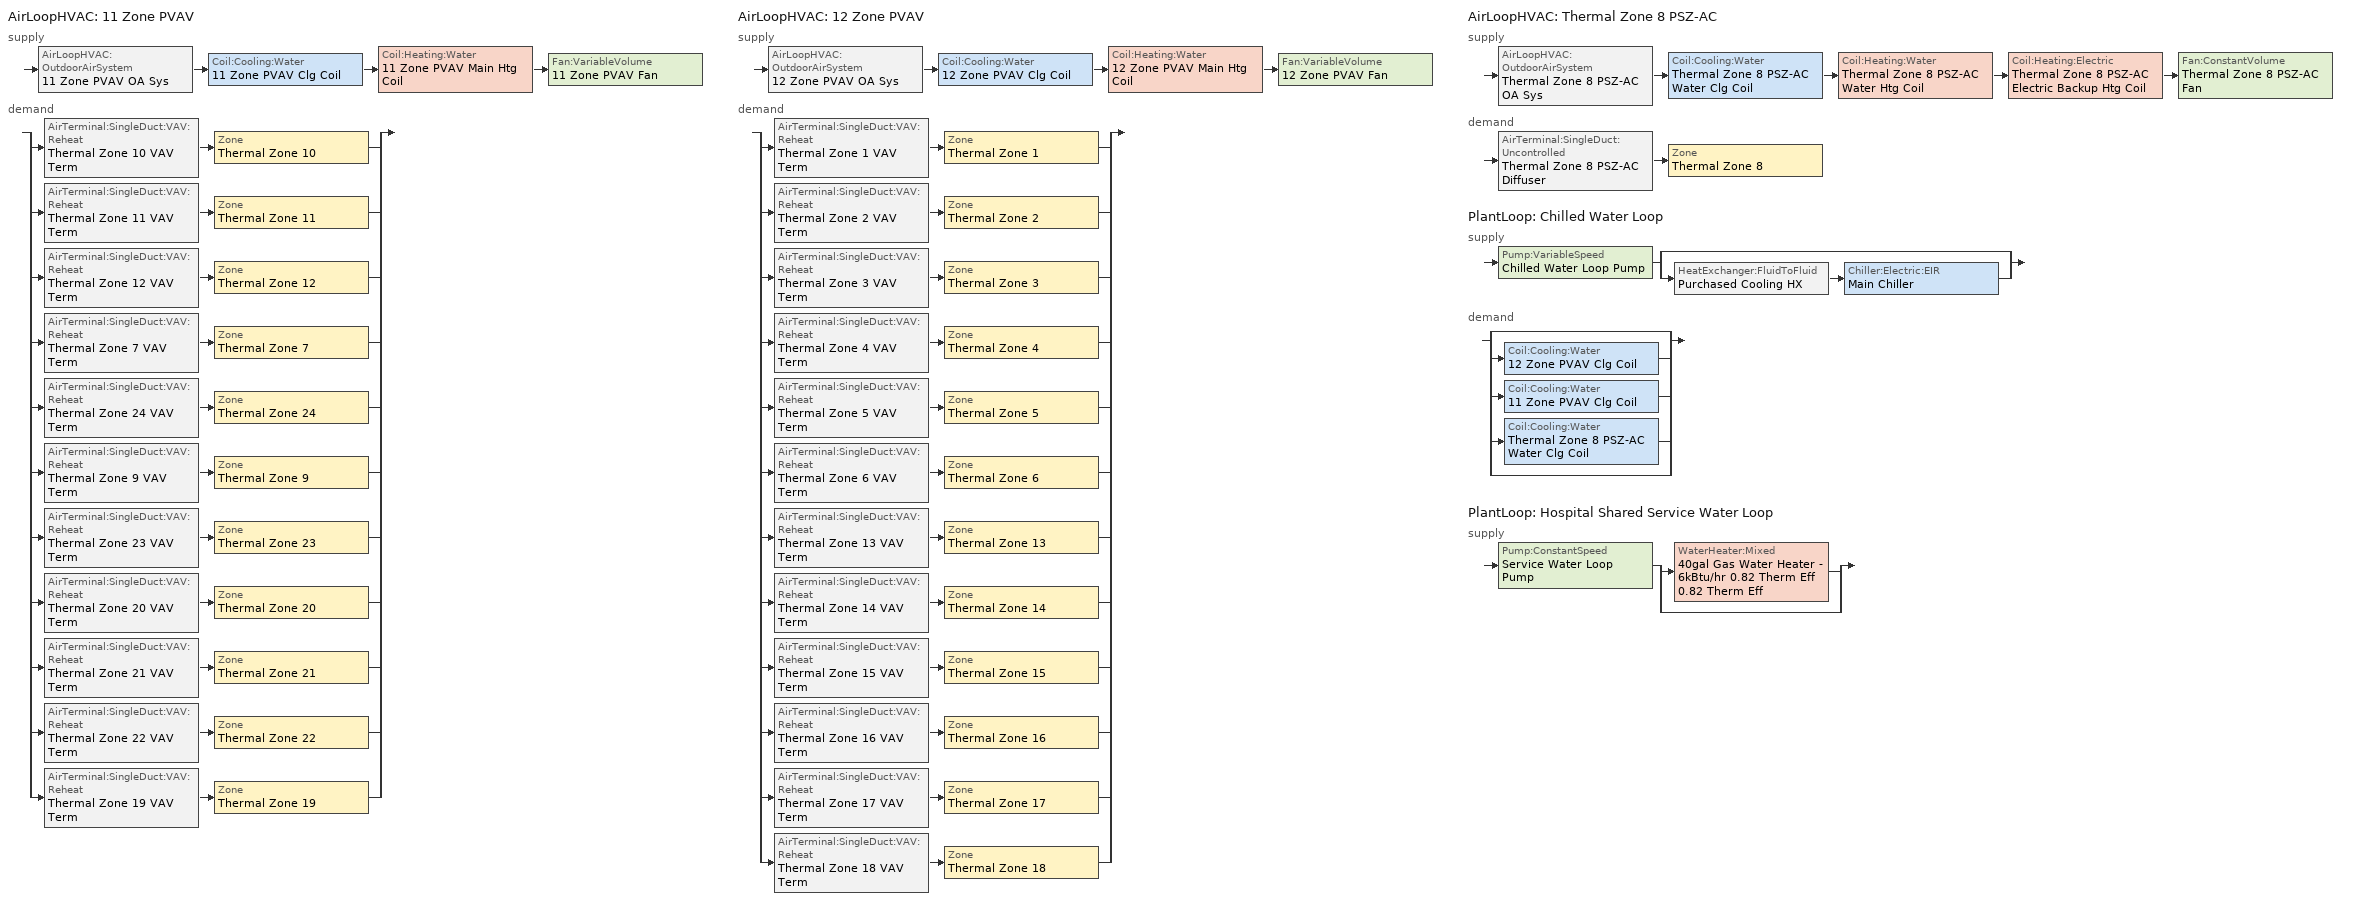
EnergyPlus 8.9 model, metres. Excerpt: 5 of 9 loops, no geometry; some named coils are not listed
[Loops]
AirLoopHVAC '11 Zone PVAV'
 supply: AirLoopHVAC:OutdoorAirSystem '11 Zone PVAV OA Sys' > Coil:Cooling:Water '11 Zone PVAV Clg Coil' > Coil:Heating:Water '11 Zone PVAV Main Htg Coil' > Fan:VariableVolume '11 Zone PVAV Fan'
 demand: split
  | AirTerminal:SingleDuct:VAV:Reheat 'Thermal Zone 10 VAV Term' > Zone 'Thermal Zone 10'
  | AirTerminal:SingleDuct:VAV:Reheat 'Thermal Zone 11 VAV Term' > Zone 'Thermal Zone 11'
  | AirTerminal:SingleDuct:VAV:Reheat 'Thermal Zone 12 VAV Term' > Zone 'Thermal Zone 12'
  | AirTerminal:SingleDuct:VAV:Reheat 'Thermal Zone 7 VAV Term' > Zone 'Thermal Zone 7'
  | AirTerminal:SingleDuct:VAV:Reheat 'Thermal Zone 24 VAV Term' > Zone 'Thermal Zone 24'
  | AirTerminal:SingleDuct:VAV:Reheat 'Thermal Zone 9 VAV Term' > Zone 'Thermal Zone 9'
  | AirTerminal:SingleDuct:VAV:Reheat 'Thermal Zone 23 VAV Term' > Zone 'Thermal Zone 23'
  | AirTerminal:SingleDuct:VAV:Reheat 'Thermal Zone 20 VAV Term' > Zone 'Thermal Zone 20'
  | AirTerminal:SingleDuct:VAV:Reheat 'Thermal Zone 21 VAV Term' > Zone 'Thermal Zone 21'
  | AirTerminal:SingleDuct:VAV:Reheat 'Thermal Zone 22 VAV Term' > Zone 'Thermal Zone 22'
  | AirTerminal:SingleDuct:VAV:Reheat 'Thermal Zone 19 VAV Term' > Zone 'Thermal Zone 19'
AirLoopHVAC '12 Zone PVAV'
 supply: AirLoopHVAC:OutdoorAirSystem '12 Zone PVAV OA Sys' > Coil:Cooling:Water '12 Zone PVAV Clg Coil' > Coil:Heating:Water '12 Zone PVAV Main Htg Coil' > Fan:VariableVolume '12 Zone PVAV Fan'
 demand: split
  | AirTerminal:SingleDuct:VAV:Reheat 'Thermal Zone 1 VAV Term' > Zone 'Thermal Zone 1'
  | AirTerminal:SingleDuct:VAV:Reheat 'Thermal Zone 2 VAV Term' > Zone 'Thermal Zone 2'
  | AirTerminal:SingleDuct:VAV:Reheat 'Thermal Zone 3 VAV Term' > Zone 'Thermal Zone 3'
  | AirTerminal:SingleDuct:VAV:Reheat 'Thermal Zone 4 VAV Term' > Zone 'Thermal Zone 4'
  | AirTerminal:SingleDuct:VAV:Reheat 'Thermal Zone 5 VAV Term' > Zone 'Thermal Zone 5'
  | AirTerminal:SingleDuct:VAV:Reheat 'Thermal Zone 6 VAV Term' > Zone 'Thermal Zone 6'
  | AirTerminal:SingleDuct:VAV:Reheat 'Thermal Zone 13 VAV Term' > Zone 'Thermal Zone 13'
  | AirTerminal:SingleDuct:VAV:Reheat 'Thermal Zone 14 VAV Term' > Zone 'Thermal Zone 14'
  | AirTerminal:SingleDuct:VAV:Reheat 'Thermal Zone 15 VAV Term' > Zone 'Thermal Zone 15'
  | AirTerminal:SingleDuct:VAV:Reheat 'Thermal Zone 16 VAV Term' > Zone 'Thermal Zone 16'
  | AirTerminal:SingleDuct:VAV:Reheat 'Thermal Zone 17 VAV Term' > Zone 'Thermal Zone 17'
  | AirTerminal:SingleDuct:VAV:Reheat 'Thermal Zone 18 VAV Term' > Zone 'Thermal Zone 18'
AirLoopHVAC 'Thermal Zone 8 PSZ-AC'
 supply: AirLoopHVAC:OutdoorAirSystem 'Thermal Zone 8 PSZ-AC OA Sys' > Coil:Cooling:Water 'Thermal Zone 8 PSZ-AC Water Clg Coil' > Coil:Heating:Water 'Thermal Zone 8 PSZ-AC Water Htg Coil' > Coil:Heating:Electric 'Thermal Zone 8 PSZ-AC Electric Backup Htg Coil' > Fan:ConstantVolume 'Thermal Zone 8 PSZ-AC Fan'
 demand: AirTerminal:SingleDuct:Uncontrolled 'Thermal Zone 8 PSZ-AC Diffuser' > Zone 'Thermal Zone 8'
PlantLoop 'Chilled Water Loop'
 supply: Pump:VariableSpeed 'Chilled Water Loop Pump' > split
  | bypass
  | HeatExchanger:FluidToFluid 'Purchased Cooling HX' > Chiller:Electric:EIR 'Main Chiller'
 demand: split
  | bypass
  | Coil:Cooling:Water '12 Zone PVAV Clg Coil'
  | Coil:Cooling:Water '11 Zone PVAV Clg Coil'
  | Coil:Cooling:Water 'Thermal Zone 8 PSZ-AC Water Clg Coil'
  | bypass
PlantLoop 'Hospital Shared Service Water Loop'
 supply: Pump:ConstantSpeed 'Service Water Loop Pump' > split
  | WaterHeater:Mixed '40gal Gas Water Heater - 6kBtu/hr 0.82 Therm Eff 0.82 Therm Eff'
  | bypass
[DesignSpecification:OutdoorAir] Outdoor Air Method=Sum; Outdoor Air Flow per Person {m3/s-person}=0; Outdoor Air Flow per Zone {m3/s}=0
Name | Outdoor Air Flow per Zone Floor Area {m3/s-m2} | Outdoor Air Flow Air Changes per Hour {1/hr}
Hospital Office - 90.1-2010 - 90.1-2010 Ventilation | 0.0004826 | 0
Hospital Lab - 90.1-2010 - 90.1-2010 Ventilation | 0 | 6
[DesignSpecification:ZoneAirDistribution] Zone Air Distribution Effectiveness in Cooling Mode=1; Zone Air Distribution Effectiveness in Heating Mode=1
Thermal Zone 1 Design Spec Zone Air Dist; Thermal Zone 10 Design Spec Zone Air Dist; Thermal Zone 11 Design Spec Zone Air Dist; Thermal Zone 12 Design Spec Zone Air Dist; Thermal Zone 13 Design Spec Zone Air Dist; Thermal Zone 14 Design Spec Zone Air Dist; Thermal Zone 15 Design Spec Zone Air Dist; Thermal Zone 16 Design Spec Zone Air Dist; Thermal Zone 17 Design Spec Zone Air Dist; Thermal Zone 18 Design Spec Zone Air Dist; Thermal Zone 19 Design Spec Zone Air Dist; Thermal Zone 2 Design Spec Zone Air Dist; Thermal Zone 20 Design Spec Zone Air Dist; Thermal Zone 21 Design Spec Zone Air Dist; Thermal Zone 22 Design Spec Zone Air Dist; Thermal Zone 23 Design Spec Zone Air Dist; Thermal Zone 24 Design Spec Zone Air Dist; Thermal Zone 3 Design Spec Zone Air Dist; Thermal Zone 4 Design Spec Zone Air Dist; Thermal Zone 5 Design Spec Zone Air Dist; Thermal Zone 6 Design Spec Zone Air Dist; Thermal Zone 7 Design Spec Zone Air Dist; Thermal Zone 8 Design Spec Zone Air Dist; Thermal Zone 9 Design Spec Zone Air Dist
[Sizing:Zone] Zone Cooling Design Supply Air Temperature Input Method=SupplyAirTemperature; Zone Cooling Design Supply Air Temperature Difference {deltaC}=11.11; Zone Heating Design Supply Air Temperature Input Method=SupplyAirTemperature; Zone Heating Design Supply Air Temperature Difference {deltaC}=11.11; Zone Cooling Design Supply Air Humidity Ratio {kgWater/kgDryAir}=0.0085; Zone Heating Design Supply Air Humidity Ratio {kgWater/kgDryAir}=0.008; Cooling Design Air Flow Method=DesignDay; Cooling Design Air Flow Rate {m3/s}=0; Cooling Minimum Air Flow per Zone Floor Area {m3/s-m2}=0.000762; Cooling Minimum Air Flow {m3/s}=0; Cooling Minimum Air Flow Fraction=0; Heating Design Air Flow Method=DesignDay; Heating Design Air Flow Rate {m3/s}=0; Heating Maximum Air Flow per Zone Floor Area {m3/s-m2}=0.002032; Heating Maximum Air Flow {m3/s}=0.141576; Heating Maximum Air Flow Fraction=0.3; Account for Dedicated Outdoor Air System=No
Name | Zone Cooling Design Supply Air Temperature {C} | Zone Heating Design Supply Air Temperature {C} | Design Specification Outdoor Air Object | Design Specification Zone Air Distribution Object
Thermal Zone 1 | 12.7778 | 50 | Hospital Office - 90.1-2010 - 90.1-2010 Ventilation | Thermal Zone 1 Design Spec Zone Air Dist
Thermal Zone 10 | 12.7778 | 50 | Hospital Lab - 90.1-2010 - 90.1-2010 Ventilation | Thermal Zone 10 Design Spec Zone Air Dist
Thermal Zone 11 | 12.7778 | 50 | Hospital Lab - 90.1-2010 - 90.1-2010 Ventilation | Thermal Zone 11 Design Spec Zone Air Dist
Thermal Zone 12 | 12.7778 | 50 | Hospital Lab - 90.1-2010 - 90.1-2010 Ventilation | Thermal Zone 12 Design Spec Zone Air Dist
Thermal Zone 13 | 12.7778 | 50 | Hospital Office - 90.1-2010 - 90.1-2010 Ventilation | Thermal Zone 13 Design Spec Zone Air Dist
Thermal Zone 14 | 12.7778 | 50 | Hospital Office - 90.1-2010 - 90.1-2010 Ventilation | Thermal Zone 14 Design Spec Zone Air Dist
Thermal Zone 15 | 12.7778 | 50 | Hospital Office - 90.1-2010 - 90.1-2010 Ventilation | Thermal Zone 15 Design Spec Zone Air Dist
Thermal Zone 16 | 12.7778 | 50 | Hospital Office - 90.1-2010 - 90.1-2010 Ventilation | Thermal Zone 16 Design Spec Zone Air Dist
Thermal Zone 17 | 12.7778 | 50 | Hospital Office - 90.1-2010 - 90.1-2010 Ventilation | Thermal Zone 17 Design Spec Zone Air Dist
Thermal Zone 18 | 12.7778 | 50 | Hospital Office - 90.1-2010 - 90.1-2010 Ventilation | Thermal Zone 18 Design Spec Zone Air Dist
Thermal Zone 19 | 12.7778 | 50 | Hospital Lab - 90.1-2010 - 90.1-2010 Ventilation | Thermal Zone 19 Design Spec Zone Air Dist
Thermal Zone 2 | 12.7778 | 50 | Hospital Office - 90.1-2010 - 90.1-2010 Ventilation | Thermal Zone 2 Design Spec Zone Air Dist
Thermal Zone 20 | 12.7778 | 50 | Hospital Lab - 90.1-2010 - 90.1-2010 Ventilation | Thermal Zone 20 Design Spec Zone Air Dist
Thermal Zone 21 | 12.7778 | 50 | Hospital Lab - 90.1-2010 - 90.1-2010 Ventilation | Thermal Zone 21 Design Spec Zone Air Dist
Thermal Zone 22 | 12.7778 | 50 | Hospital Lab - 90.1-2010 - 90.1-2010 Ventilation | Thermal Zone 22 Design Spec Zone Air Dist
Thermal Zone 23 | 12.7778 | 50 | Hospital Lab - 90.1-2010 - 90.1-2010 Ventilation | Thermal Zone 23 Design Spec Zone Air Dist
Thermal Zone 24 | 12.7778 | 50 | Hospital Lab - 90.1-2010 - 90.1-2010 Ventilation | Thermal Zone 24 Design Spec Zone Air Dist
Thermal Zone 3 | 12.7778 | 50 | Hospital Office - 90.1-2010 - 90.1-2010 Ventilation | Thermal Zone 3 Design Spec Zone Air Dist
Thermal Zone 4 | 12.7778 | 50 | Hospital Office - 90.1-2010 - 90.1-2010 Ventilation | Thermal Zone 4 Design Spec Zone Air Dist
Thermal Zone 5 | 12.7778 | 50 | Hospital Office - 90.1-2010 - 90.1-2010 Ventilation | Thermal Zone 5 Design Spec Zone Air Dist
Thermal Zone 6 | 12.7778 | 50 | Hospital Office - 90.1-2010 - 90.1-2010 Ventilation | Thermal Zone 6 Design Spec Zone Air Dist
Thermal Zone 7 | 12.7778 | 50 | Hospital Lab - 90.1-2010 - 90.1-2010 Ventilation | Thermal Zone 7 Design Spec Zone Air Dist
Thermal Zone 8 | 12.8 | 40 | Hospital Lab - 90.1-2010 - 90.1-2010 Ventilation | Thermal Zone 8 Design Spec Zone Air Dist
Thermal Zone 9 | 12.7778 | 50 | Hospital Lab - 90.1-2010 - 90.1-2010 Ventilation | Thermal Zone 9 Design Spec Zone Air Dist
[Sizing:System] Type of Load to Size On=Sensible; Preheat Design Temperature {C}=7; Preheat Design Humidity Ratio {kgWater/kgDryAir}=0.008; Precool Design Temperature {C}=12.8; Precool Design Humidity Ratio {kgWater/kgDryAir}=0.008; Type of Zone Sum to Use=Coincident; 100% Outdoor Air in Cooling=No; 100% Outdoor Air in Heating=No; Central Cooling Design Supply Air Humidity Ratio {kgWater/kgDryAir}=0.0085; Central Heating Design Supply Air Humidity Ratio {kgWater/kgDryAir}=0.008; Cooling Supply Air Flow Rate Method=DesignDay; Cooling Supply Air Flow Rate {m3/s}=0; Cooling Supply Air Flow Rate Per Floor Area {m3/s-m2}=0.00996765; Cooling Fraction of Autosized Cooling Supply Air Flow Rate=1; Cooling Supply Air Flow Rate Per Unit Cooling Capacity {m3/s-W}=3.94755e-05; Heating Supply Air Flow Rate Method=DesignDay; Heating Supply Air Flow Rate {m3/s}=0; Heating Supply Air Flow Rate Per Floor Area {m3/s-m2}=0.00996765; Heating Fraction of Autosized Heating Supply Air Flow Rate=1; Heating Fraction of Autosized Cooling Supply Air Flow Rate=1; Heating Supply Air Flow Rate Per Unit Heating Capacity {m3/s-W}=3.15882e-05; System Outdoor Air Method=ZoneSum; Zone Maximum Outdoor Air Fraction=1; Cooling Design Capacity Method=CoolingDesignCapacity; Cooling Design Capacity {W}=Autosize; Cooling Design Capacity Per Floor Area {W/m2}=234.7; Fraction of Autosized Cooling Design Capacity=1; Heating Design Capacity Method=HeatingDesignCapacity; Heating Design Capacity {W}=Autosize; Heating Design Capacity Per Floor Area {W/m2}=157; Fraction of Autosized Heating Design Capacity=1; Central Cooling Capacity Control Method=OnOff
Name | Design Outdoor Air Flow Rate {m3/s} | Central Heating Maximum System Air Flow Ratio | Central Cooling Design Supply Air Temperature {C} | Central Heating Design Supply Air Temperature {C}
11 Zone PVAV | 4.62741 | 0.3 | 12.7778 | 12.7778
12 Zone PVAV | 0.558644 | 0.3 | 12.7778 | 12.7778
Thermal Zone 8 PSZ-AC | Autosize | 1 | 12.8 | 40
[Sizing:Plant] Sizing Option=NonCoincident; Zone Timesteps in Averaging Window=1; Coincident Sizing Factor Mode=None
Name | Loop Type | Design Loop Exit Temperature {C} | Loop Design Temperature Difference {deltaC}
Chilled Water Loop | Cooling | 6.66667 | 5.61111
Hospital Shared Service Water Loop | Heating | 60 | 5
[ZoneControl:Thermostat]
Name | Zone or ZoneList | Control Type Schedule | Control 1
Thermal Zone 1 Thermostat | Thermal Zone 1 | Thermal Zone 1 Thermostat Schedule | Hospital Office - 90.1-2010 - 90.1-2010 - 90.1-2010 Thermostat 1
Thermal Zone 10 Thermostat | Thermal Zone 10 | Thermal Zone 10 Thermostat Schedule | Hospital Lab - 90.1-2010 - 90.1-2010 - 90.1-2010 Thermostat 5
Thermal Zone 11 Thermostat | Thermal Zone 11 | Thermal Zone 11 Thermostat Schedule | Hospital Lab - 90.1-2010 - 90.1-2010 - 90.1-2010 Thermostat 6
Thermal Zone 12 Thermostat | Thermal Zone 12 | Thermal Zone 12 Thermostat Schedule | Hospital Lab - 90.1-2010 - 90.1-2010 - 90.1-2010 Thermostat 2
Thermal Zone 13 Thermostat | Thermal Zone 13 | Thermal Zone 13 Thermostat Schedule | Hospital Office - 90.1-2010 - 90.1-2010 - 90.1-2010 Thermostat 7
Thermal Zone 14 Thermostat | Thermal Zone 14 | Thermal Zone 14 Thermostat Schedule | Hospital Office - 90.1-2010 - 90.1-2010 - 90.1-2010 Thermostat 8
Thermal Zone 15 Thermostat | Thermal Zone 15 | Thermal Zone 15 Thermostat Schedule | Hospital Office - 90.1-2010 - 90.1-2010 - 90.1-2010 Thermostat
Thermal Zone 16 Thermostat | Thermal Zone 16 | Thermal Zone 16 Thermostat Schedule | Hospital Office - 90.1-2010 - 90.1-2010 - 90.1-2010 Thermostat 9
Thermal Zone 17 Thermostat | Thermal Zone 17 | Thermal Zone 17 Thermostat Schedule | Hospital Office - 90.1-2010 - 90.1-2010 - 90.1-2010 Thermostat 10
Thermal Zone 18 Thermostat | Thermal Zone 18 | Thermal Zone 18 Thermostat Schedule | Hospital Office - 90.1-2010 - 90.1-2010 - 90.1-2010 Thermostat 11
Thermal Zone 19 Thermostat | Thermal Zone 19 | Thermal Zone 19 Thermostat Schedule | Hospital Lab - 90.1-2010 - 90.1-2010 - 90.1-2010 Thermostat 8
Thermal Zone 2 Thermostat | Thermal Zone 2 | Thermal Zone 2 Thermostat Schedule | Hospital Office - 90.1-2010 - 90.1-2010 - 90.1-2010 Thermostat 2
Thermal Zone 20 Thermostat | Thermal Zone 20 | Thermal Zone 20 Thermostat Schedule | Hospital Lab - 90.1-2010 - 90.1-2010 - 90.1-2010 Thermostat 7
Thermal Zone 21 Thermostat | Thermal Zone 21 | Thermal Zone 21 Thermostat Schedule | Hospital Lab - 90.1-2010 - 90.1-2010 - 90.1-2010 Thermostat 9
Thermal Zone 22 Thermostat | Thermal Zone 22 | Thermal Zone 22 Thermostat Schedule | Hospital Lab - 90.1-2010 - 90.1-2010 - 90.1-2010 Thermostat 10
Thermal Zone 23 Thermostat | Thermal Zone 23 | Thermal Zone 23 Thermostat Schedule | Hospital Lab - 90.1-2010 - 90.1-2010 - 90.1-2010 Thermostat
Thermal Zone 24 Thermostat | Thermal Zone 24 | Thermal Zone 24 Thermostat Schedule | Hospital Lab - 90.1-2010 - 90.1-2010 - 90.1-2010 Thermostat 11
Thermal Zone 3 Thermostat | Thermal Zone 3 | Thermal Zone 3 Thermostat Schedule | Hospital Office - 90.1-2010 - 90.1-2010 - 90.1-2010 Thermostat 5
Thermal Zone 4 Thermostat | Thermal Zone 4 | Thermal Zone 4 Thermostat Schedule | Hospital Office - 90.1-2010 - 90.1-2010 - 90.1-2010 Thermostat 4
Thermal Zone 5 Thermostat | Thermal Zone 5 | Thermal Zone 5 Thermostat Schedule | Hospital Office - 90.1-2010 - 90.1-2010 - 90.1-2010 Thermostat 3
Thermal Zone 6 Thermostat | Thermal Zone 6 | Thermal Zone 6 Thermostat Schedule | Hospital Office - 90.1-2010 - 90.1-2010 - 90.1-2010 Thermostat 6
Thermal Zone 7 Thermostat | Thermal Zone 7 | Thermal Zone 7 Thermostat Schedule | Hospital Lab - 90.1-2010 - 90.1-2010 - 90.1-2010 Thermostat 3
Thermal Zone 8 Thermostat | Thermal Zone 8 | Thermal Zone 8 Thermostat Schedule | Hospital Lab - 90.1-2010 - 90.1-2010 - 90.1-2010 Thermostat 1
Thermal Zone 9 Thermostat | Thermal Zone 9 | Thermal Zone 9 Thermostat Schedule | Hospital Lab - 90.1-2010 - 90.1-2010 - 90.1-2010 Thermostat 4
[ThermostatSetpoint:DualSetpoint]
Name | Heating Setpoint Temperature Schedule | Cooling Setpoint Temperature Schedule
Hospital Office - 90.1-2010 - 90.1-2010 - 90.1-2010 Thermostat 1; Hospital Office - 90.1-2010 - 90.1-2010 - 90.1-2010 Thermostat 7; Hospital Office - 90.1-2010 - 90.1-2010 - 90.1-2010 Thermostat 8; Hospital Office - 90.1-2010 - 90.1-2010 - 90.1-2010 Thermostat; Hospital Office - 90.1-2010 - 90.1-2010 - 90.1-2010 Thermostat 9; Hospital Office - 90.1-2010 - 90.1-2010 - 90.1-2010 Thermostat 10; Hospital Office - 90.1-2010 - 90.1-2010 - 90.1-2010 Thermostat 11; Hospital Office - 90.1-2010 - 90.1-2010 - 90.1-2010 Thermostat 2; Hospital Office - 90.1-2010 - 90.1-2010 - 90.1-2010 Thermostat 5; Hospital Office - 90.1-2010 - 90.1-2010 - 90.1-2010 Thermostat 4; Hospital Office - 90.1-2010 - 90.1-2010 - 90.1-2010 Thermostat 3; Hospital Office - 90.1-2010 - 90.1-2010 - 90.1-2010 Thermostat 6 | Hospital HTGSETP_SCH | Hospital CLGSETP_SCH
Hospital Lab - 90.1-2010 - 90.1-2010 - 90.1-2010 Thermostat 5; Hospital Lab - 90.1-2010 - 90.1-2010 - 90.1-2010 Thermostat 6; Hospital Lab - 90.1-2010 - 90.1-2010 - 90.1-2010 Thermostat 2; Hospital Lab - 90.1-2010 - 90.1-2010 - 90.1-2010 Thermostat 8; Hospital Lab - 90.1-2010 - 90.1-2010 - 90.1-2010 Thermostat 7; Hospital Lab - 90.1-2010 - 90.1-2010 - 90.1-2010 Thermostat 9; Hospital Lab - 90.1-2010 - 90.1-2010 - 90.1-2010 Thermostat 10; Hospital Lab - 90.1-2010 - 90.1-2010 - 90.1-2010 Thermostat; Hospital Lab - 90.1-2010 - 90.1-2010 - 90.1-2010 Thermostat 11; Hospital Lab - 90.1-2010 - 90.1-2010 - 90.1-2010 Thermostat 3; Hospital Lab - 90.1-2010 - 90.1-2010 - 90.1-2010 Thermostat 1; Hospital Lab - 90.1-2010 - 90.1-2010 - 90.1-2010 Thermostat 4 | Lab Heating Setpoints | Lab Cooling Setpoints
[AirTerminal:SingleDuct:Uncontrolled]
Thermal Zone 8 PSZ-AC Diffuser: Availability Schedule=Always On Discrete; Maximum Air Flow Rate {m3/s}=AutoSize
[AirTerminal:SingleDuct:VAV:Reheat] Availability Schedule=Always On Discrete; Maximum Air Flow Rate {m3/s}=Autosize; Zone Minimum Air Flow Input Method=Constant; Fixed Minimum Air Flow Rate {m3/s}=0; Maximum Hot Water or Steam Flow Rate {m3/s}=Autosize; Minimum Hot Water or Steam Flow Rate {m3/s}=0; Convergence Tolerance=0.001; Damper Heating Action=ReverseWithLimits; Maximum Flow per Zone Floor Area During Reheat {m3/s-m2}=Autocalculate; Maximum Flow Fraction During Reheat=Autocalculate; Maximum Reheat Air Temperature {C}=50
Name | Constant Minimum Air Flow Fraction | Reheat Coil
Thermal Zone 1 VAV Term | 0.212494 | Thermal Zone 1 Rht Coil
Thermal Zone 10 VAV Term | 0.7 | Thermal Zone 10 Rht Coil
Thermal Zone 11 VAV Term | 0.7 | Thermal Zone 11 Rht Coil
Thermal Zone 12 VAV Term | 0.7 | Thermal Zone 12 Rht Coil
Thermal Zone 13 VAV Term | 0.208699 | Thermal Zone 13 Rht Coil
Thermal Zone 14 VAV Term | 0.241335 | Thermal Zone 14 Rht Coil
Thermal Zone 15 VAV Term | 0.208699 | Thermal Zone 15 Rht Coil
Thermal Zone 16 VAV Term | 0.252308 | Thermal Zone 16 Rht Coil
Thermal Zone 17 VAV Term | 0.306449 | Thermal Zone 17 Rht Coil
Thermal Zone 18 VAV Term | 0.250531 | Thermal Zone 18 Rht Coil
Thermal Zone 19 VAV Term | 0.7 | Thermal Zone 19 Rht Coil
Thermal Zone 2 VAV Term | 0.249496 | Thermal Zone 2 Rht Coil
Thermal Zone 20 VAV Term | 0.7 | Thermal Zone 20 Rht Coil
Thermal Zone 21 VAV Term | 0.7 | Thermal Zone 21 Rht Coil
Thermal Zone 22 VAV Term | 0.7 | Thermal Zone 22 Rht Coil
Thermal Zone 23 VAV Term | 0.7 | Thermal Zone 23 Rht Coil
Thermal Zone 24 VAV Term | 0.7 | Thermal Zone 24 Rht Coil
Thermal Zone 3 VAV Term | 0.220512 | Thermal Zone 3 Rht Coil
Thermal Zone 4 VAV Term | 0.259675 | Thermal Zone 4 Rht Coil
Thermal Zone 5 VAV Term | 0.313789 | Thermal Zone 5 Rht Coil
Thermal Zone 6 VAV Term | 0.271568 | Thermal Zone 6 Rht Coil
Thermal Zone 7 VAV Term | 0.7 | Thermal Zone 7 Rht Coil
Thermal Zone 9 VAV Term | 0.7 | Thermal Zone 9 Rht Coil
[Zone equipment]
Thermal Zone 1: Thermal Zone 1 VAV Term
Thermal Zone 10: Thermal Zone 10 VAV Term
Thermal Zone 11: Thermal Zone 11 VAV Term
Thermal Zone 12: Thermal Zone 12 VAV Term
Thermal Zone 13: Thermal Zone 13 VAV Term
Thermal Zone 14: Thermal Zone 14 VAV Term
Thermal Zone 15: Thermal Zone 15 VAV Term
Thermal Zone 16: Thermal Zone 16 VAV Term
Thermal Zone 17: Thermal Zone 17 VAV Term
Thermal Zone 18: Thermal Zone 18 VAV Term
Thermal Zone 19: Thermal Zone 19 VAV Term
Thermal Zone 2: Thermal Zone 2 VAV Term
Thermal Zone 20: Thermal Zone 20 VAV Term
Thermal Zone 21: Thermal Zone 21 VAV Term
Thermal Zone 22: Thermal Zone 22 VAV Term
Thermal Zone 23: Thermal Zone 23 VAV Term
Thermal Zone 24: Thermal Zone 24 VAV Term
Thermal Zone 3: Thermal Zone 3 VAV Term
Thermal Zone 4: Thermal Zone 4 VAV Term
Thermal Zone 5: Thermal Zone 5 VAV Term
Thermal Zone 6: Thermal Zone 6 VAV Term
Thermal Zone 7: Thermal Zone 7 VAV Term
Thermal Zone 8: Thermal Zone 8 PSZ-AC Diffuser
Thermal Zone 9: Thermal Zone 9 VAV Term
[Fan:ConstantVolume]
Thermal Zone 8 PSZ-AC Fan: Availability Schedule=Thermal Zone 8 PSZ-AC Occ Sch; Fan Total Efficiency=0.58175; Pressure Rise {Pa}=622.722; Maximum Flow Rate {m3/s}=AutoSize; Motor Efficiency=0.895; Motor In Airstream Fraction=1
[Fan:VariableVolume] Pressure Rise {Pa}=1389.92; Maximum Flow Rate {m3/s}=AutoSize; Fan Power Minimum Flow Rate Input Method=Fraction; Fan Power Minimum Flow Fraction=0.25; Fan Power Minimum Air Flow Rate {m3/s}=0; Motor In Airstream Fraction=1; Fan Power Coefficient 5=0
Name | Availability Schedule | Fan Total Efficiency | Motor Efficiency | Fan Power Coefficient 1 | Fan Power Coefficient 2 | Fan Power Coefficient 3 | Fan Power Coefficient 4
11 Zone PVAV Fan | 11 Zone PVAV Occ Sch | 0.6006 | 0.924 | 0.04076 | 0.0881 | -0.0729 | 0.9437
12 Zone PVAV Fan | 12 Zone PVAV Occ Sch | 0.59605 | 0.917 | 0.189848 | 0.31447 | 0.495682 | 0
[Coil:Cooling:Water] Availability Schedule=Always On Discrete; Design Water Flow Rate {m3/s}=Autosize; Design Air Flow Rate {m3/s}=Autosize; Design Inlet Water Temperature {C}=Autosize; Design Inlet Air Temperature {C}=Autosize; Design Outlet Air Temperature {C}=Autosize; Design Inlet Air Humidity Ratio {kgWater/kgDryAir}=Autosize; Design Outlet Air Humidity Ratio {kgWater/kgDryAir}=Autosize; Type of Analysis=SimpleAnalysis; Heat Exchanger Configuration=CrossFlow
11 Zone PVAV Clg Coil; 12 Zone PVAV Clg Coil; Thermal Zone 8 PSZ-AC Water Clg Coil
[Coil:Heating:Water] Availability Schedule=Always On Discrete; U-Factor Times Area Value {W/K}=Autosize; Maximum Water Flow Rate {m3/s}=Autosize; Performance Input Method=UFactorTimesAreaAndDesignWaterFlowRate; Rated Capacity {W}=Autosize; Rated Inlet Water Temperature {C}=82.2222; Rated Inlet Air Temperature {C}=7; Rated Outlet Water Temperature {C}=71.1111; Rated Ratio for Air and Water Convection=0.5
Name | Rated Outlet Air Temperature {C}
11 Zone PVAV Main Htg Coil; 12 Zone PVAV Main Htg Coil | 50
Thermal Zone 8 PSZ-AC Water Htg Coil | 12.7778
[Coil:Heating:Electric]
Thermal Zone 8 PSZ-AC Electric Backup Htg Coil: Availability Schedule=Always On Discrete; Efficiency=1; Nominal Capacity {W}=Autosize
[HeatExchanger:AirToAir:SensibleAndLatent]
Heat Exchanger Air To Air Sensible And Latent 1: Availability Schedule=Always On Discrete; Nominal Supply Air Flow Rate {m3/s}=Autosize; Sensible Effectiveness at 100% Heating Air Flow=0.555; Latent Effectiveness at 100% Heating Air Flow=0; Sensible Effectiveness at 75% Heating Air Flow=0.555; Latent Effectiveness at 75% Heating Air Flow=0; Sensible Effectiveness at 100% Cooling Air Flow=0.542; Latent Effectiveness at 100% Cooling Air Flow=0; Sensible Effectiveness at 75% Cooling Air Flow=0.542; Latent Effectiveness at 75% Cooling Air Flow=0; Nominal Electric Power {W}=50; Supply Air Outlet Temperature Control=Yes; Heat Exchanger Type=Plate; Frost Control Type=ExhaustOnly; Threshold Temperature {C}=-12.2; Initial Defrost Time Fraction=0.167; Rate of Defrost Time Fraction Increase {1/K}=0.024; Economizer Lockout=Yes
[Controller:WaterCoil] Control Variable=Temperature; Actuator Variable=Flow; Maximum Actuated Flow {m3/s}=Autosize; Minimum Actuated Flow {m3/s}=0
Name | Action | Controller Convergence Tolerance {deltaC}
11 Zone PVAV Clg Coil Controller; 12 Zone PVAV Clg Coil Controller; Controller Water Coil 27 | Reverse | Autosize
Controller Water Coil 14; Controller Water Coil 1; Controller Water Coil 26 | Normal | 0.0001
[Controller:OutdoorAir] Minimum Outdoor Air Flow Rate {m3/s}=0; Maximum Outdoor Air Flow Rate {m3/s}=Autosize; Economizer Control Type=DifferentialDryBulb; Lockout Type=NoLockout; Minimum Limit Type=FixedMinimum; High Humidity Control=No; Control High Indoor Humidity Based on Outdoor Humidity Ratio=Yes; Heat Recovery Bypass Control Type=BypassWhenWithinEconomizerLimits
Name | Economizer Control Action Type | Economizer Maximum Limit Dry-Bulb Temperature {C} | Economizer Minimum Limit Dry-Bulb Temperature {C} | Minimum Outdoor Air Schedule | Minimum Fraction of Outdoor Air Schedule | Mechanical Ventilation Controller
Controller Outdoor Air 2 | MinimumFlowWithBypass | 21.1 | 18.3 | 11 Zone PVAV Occ Sch | Always On Discrete | 11 Zone PVAV Ventilation Controller
Controller Outdoor Air 1 | ModulateFlow |  |  | 12 Zone PVAV Occ Sch |  | 12 Zone PVAV Ventilation Controller
Thermal Zone 8 PSZ-AC OA Sys Controller | ModulateFlow |  |  | Thermal Zone 8 PSZ-AC Occ Sch |  | Controller Mechanical Ventilation 1
[Controller:MechanicalVentilation] Demand Controlled Ventilation=No
Name | Availability Schedule | System Outdoor Air Method | Zone 1 | Design Specification Outdoor Air Object Name 1 | Design Specification Zone Air Distribution Object Name 1 | Zone 2 | Design Specification Outdoor Air Object Name 2 | Design Specification Zone Air Distribution Object Name 2 | Zone 3 | Design Specification Outdoor Air Object Name 3 | Design Specification Zone Air Distribution Object Name 3 | Zone 4 | Design Specification Outdoor Air Object Name 4 | Design Specification Zone Air Distribution Object Name 4 | Zone 5 | Design Specification Outdoor Air Object Name 5 | Design Specification Zone Air Distribution Object Name 5 | Zone 6 | Design Specification Outdoor Air Object Name 6 | Design Specification Zone Air Distribution Object Name 6 | Zone 7 | Design Specification Outdoor Air Object Name 7 | Design Specification Zone Air Distribution Object Name 7 | Zone 8 | Design Specification Outdoor Air Object Name 8 | Design Specification Zone Air Distribution Object Name 8 | Zone 9 | Design Specification Outdoor Air Object Name 9 | Design Specification Zone Air Distribution Object Name 9 | Zone 10 | Design Specification Outdoor Air Object Name 10 | Design Specification Zone Air Distribution Object Name 10 | Zone 11 | Design Specification Outdoor Air Object Name 11 | Design Specification Zone Air Distribution Object Name 11 | Zone 12 | Design Specification Outdoor Air Object Name 12 | Design Specification Zone Air Distribution Object Name 12
12 Zone PVAV Ventilation Controller | 12 Zone PVAV Occ Sch | VentilationRateProcedure | Thermal Zone 1 | Hospital Office - 90.1-2010 - 90.1-2010 Ventilation | Thermal Zone 1 Design Spec Zone Air Dist | Thermal Zone 13 | Hospital Office - 90.1-2010 - 90.1-2010 Ventilation | Thermal Zone 13 Design Spec Zone Air Dist | Thermal Zone 14 | Hospital Office - 90.1-2010 - 90.1-2010 Ventilation | Thermal Zone 14 Design Spec Zone Air Dist | Thermal Zone 15 | Hospital Office - 90.1-2010 - 90.1-2010 Ventilation | Thermal Zone 15 Design Spec Zone Air Dist | Thermal Zone 16 | Hospital Office - 90.1-2010 - 90.1-2010 Ventilation | Thermal Zone 16 Design Spec Zone Air Dist | Thermal Zone 17 | Hospital Office - 90.1-2010 - 90.1-2010 Ventilation | Thermal Zone 17 Design Spec Zone Air Dist | Thermal Zone 18 | Hospital Office - 90.1-2010 - 90.1-2010 Ventilation | Thermal Zone 18 Design Spec Zone Air Dist | Thermal Zone 2 | Hospital Office - 90.1-2010 - 90.1-2010 Ventilation | Thermal Zone 2 Design Spec Zone Air Dist | Thermal Zone 3 | Hospital Office - 90.1-2010 - 90.1-2010 Ventilation | Thermal Zone 3 Design Spec Zone Air Dist | Thermal Zone 4 | Hospital Office - 90.1-2010 - 90.1-2010 Ventilation | Thermal Zone 4 Design Spec Zone Air Dist | Thermal Zone 5 | Hospital Office - 90.1-2010 - 90.1-2010 Ventilation | Thermal Zone 5 Design Spec Zone Air Dist | Thermal Zone 6 | Hospital Office - 90.1-2010 - 90.1-2010 Ventilation | Thermal Zone 6 Design Spec Zone Air Dist
11 Zone PVAV Ventilation Controller | 11 Zone PVAV Occ Sch | VentilationRateProcedure | Thermal Zone 10 | Hospital Lab - 90.1-2010 - 90.1-2010 Ventilation | Thermal Zone 10 Design Spec Zone Air Dist | Thermal Zone 11 | Hospital Lab - 90.1-2010 - 90.1-2010 Ventilation | Thermal Zone 11 Design Spec Zone Air Dist | Thermal Zone 12 | Hospital Lab - 90.1-2010 - 90.1-2010 Ventilation | Thermal Zone 12 Design Spec Zone Air Dist | Thermal Zone 19 | Hospital Lab - 90.1-2010 - 90.1-2010 Ventilation | Thermal Zone 19 Design Spec Zone Air Dist | Thermal Zone 20 | Hospital Lab - 90.1-2010 - 90.1-2010 Ventilation | Thermal Zone 20 Design Spec Zone Air Dist | Thermal Zone 21 | Hospital Lab - 90.1-2010 - 90.1-2010 Ventilation | Thermal Zone 21 Design Spec Zone Air Dist | Thermal Zone 22 | Hospital Lab - 90.1-2010 - 90.1-2010 Ventilation | Thermal Zone 22 Design Spec Zone Air Dist | Thermal Zone 23 | Hospital Lab - 90.1-2010 - 90.1-2010 Ventilation | Thermal Zone 23 Design Spec Zone Air Dist | Thermal Zone 24 | Hospital Lab - 90.1-2010 - 90.1-2010 Ventilation | Thermal Zone 24 Design Spec Zone Air Dist | Thermal Zone 7 | Hospital Lab - 90.1-2010 - 90.1-2010 Ventilation | Thermal Zone 7 Design Spec Zone Air Dist | Thermal Zone 9 | Hospital Lab - 90.1-2010 - 90.1-2010 Ventilation | Thermal Zone 9 Design Spec Zone Air Dist
Controller Mechanical Ventilation 1 | Thermal Zone 8 PSZ-AC Occ Sch | ZoneSum | Thermal Zone 8 | Hospital Lab - 90.1-2010 - 90.1-2010 Ventilation | Thermal Zone 8 Design Spec Zone Air Dist
[AirLoopHVAC] Design Supply Air Flow Rate {m3/s}=AutoSize
11 Zone PVAV; 12 Zone PVAV; Thermal Zone 8 PSZ-AC
[Pump:VariableSpeed]
Chilled Water Loop Pump: Design Maximum Flow Rate {m3/s}=Autosize; Design Pump Head {Pa}=179344; Design Power Consumption {W}=Autosize; Motor Efficiency=0.865; Fraction of Motor Inefficiencies to Fluid Stream=0; Coefficient 1 of the Part Load Performance Curve=0; Coefficient 2 of the Part Load Performance Curve=1; Coefficient 3 of the Part Load Performance Curve=0; Coefficient 4 of the Part Load Performance Curve=0; Design Minimum Flow Rate {m3/s}=0; Pump Control Type=Intermittent; Skin Loss Radiative Fraction=0.5; Design Power Sizing Method=PowerPerFlowPerPressure; Design Electric Power per Unit Flow Rate {W/(m3/s)}=348701.1; Design Shaft Power per Unit Flow Rate per Unit Head {W/((m3/s)-Pa)}=1.28205; Design Minimum Flow Rate Fraction=0
[Pump:ConstantSpeed]
Service Water Loop Pump: Design Flow Rate {m3/s}=Autosize; Design Pump Head {Pa}=29890.7; Design Power Consumption {W}=Autosize; Motor Efficiency=1; Fraction of Motor Inefficiencies to Fluid Stream=0; Pump Control Type=Intermittent; Design Power Sizing Method=PowerPerFlowPerPressure; Design Electric Power per Unit Flow Rate {W/(m3/s)}=348701.1; Design Shaft Power per Unit Flow Rate per Unit Head {W/((m3/s)-Pa)}=1.28205
[Chiller:Electric:EIR]
Main Chiller: Reference Capacity {W}=Autosize; Reference COP {W/W}=5.5; Reference Leaving Chilled Water Temperature {C}=6.67; Reference Entering Condenser Fluid Temperature {C}=29.4; Reference Chilled Water Flow Rate {m3/s}=Autosize; Reference Condenser Fluid Flow Rate {m3/s}=Autosize; Cooling Capacity Function of Temperature Curve=Water Cooled Chiller CCFofT; Electric Input to Cooling Output Ratio Function of Temperature Curve=Water Cooled Chiller EItoCoolingOutputRatioFofT; Electric Input to Cooling Output Ratio Function of Part Load Ratio Curve=Water Cooled Chiller EItoCoolingOutputRatioFofPLR; Minimum Part Load Ratio=0.1; Maximum Part Load Ratio=1; Optimum Part Load Ratio=1; Minimum Unloading Ratio=0.2; Condenser Type=AirCooled; Condenser Fan Power Ratio {W/W}=0; Fraction of Compressor Electric Consumption Rejected by Condenser=1; Leaving Chilled Water Lower Temperature Limit {C}=2; Chiller Flow Mode=NotModulated; Sizing Factor=1
[HeatExchanger:FluidToFluid]
Purchased Cooling HX: Loop Demand Side Design Flow Rate {m3/s}=Autosize; Loop Supply Side Design Flow Rate {m3/s}=Autosize; Heat Exchange Model Type=CounterFlow; Heat Exchanger U-Factor Times Area Value {W/K}=Autosize; Control Type=CoolingSetpointModulated; Minimum Temperature Difference to Activate Heat Exchanger {deltaC}=0.01; Heat Transfer Metering End Use Type=LoopToLoop; Component Override Cooling Control Temperature Mode=Loop; Sizing Factor=1; Operation Minimum Temperature Limit {C}=0; Operation Maximum Temperature Limit {C}=100
[WaterHeater:Mixed]
40gal Gas Water Heater - 6kBtu/hr 0.82 Therm Eff 0.82 Therm Eff: Tank Volume {m3}=0.151416; Setpoint Temperature Schedule=Service Water Loop Temp - 140F; Deadband Temperature Difference {deltaC}=2; Maximum Temperature Limit {C}=82.2222; Heater Control Type=Cycle; Heater Maximum Capacity {W}=1828.14; Heater Ignition Minimum Flow Rate {m3/s}=0; Heater Ignition Delay {s}=0; Heater Fuel Type=Electricity; Heater Thermal Efficiency=1; Off Cycle Parasitic Fuel Consumption Rate {W}=0; Off Cycle Parasitic Fuel Type=Electricity; Off Cycle Parasitic Heat Fraction to Tank=0.8; On Cycle Parasitic Fuel Consumption Rate {W}=0; On Cycle Parasitic Fuel Type=Electricity; On Cycle Parasitic Heat Fraction to Tank=0; Ambient Temperature Indicator=Schedule; Ambient Temperature Schedule=Water Heater Ambient Temp Schedule - 70F; Off Cycle Loss Coefficient to Ambient Temperature {W/K}=0.513229; Off Cycle Loss Fraction to Zone=1; On Cycle Loss Coefficient to Ambient Temperature {W/K}=0.513229; On Cycle Loss Fraction to Zone=1; Use Side Effectiveness=1; Source Side Effectiveness=1; Use Side Design Flow Rate {m3/s}=Autosize; Source Side Design Flow Rate {m3/s}=Autosize; Indirect Water Heating Recovery Time {hr}=1.5; Source Side Flow Control Mode=IndirectHeatPrimarySetpoint
[PlantLoop] Fluid Type=Water; Maximum Loop Flow Rate {m3/s}=Autosize; Minimum Loop Flow Rate {m3/s}=0; Plant Loop Volume {m3}=Autocalculate; Load Distribution Scheme=Optimal; Plant Loop Demand Calculation Scheme=SingleSetpoint
Name | Plant Equipment Operation Scheme | Maximum Loop Temperature {C} | Minimum Loop Temperature {C}
Chilled Water Loop | Chilled Water Loop Operation Schemes | 98 | 1
Hospital Shared Service Water Loop | Hospital Shared Service Water Loop Operation Schemes | 60 | 10
[PlantEquipmentList]
Chilled Water Loop Cooling Equipment List: Purchased Cooling HX, Main Chiller
Hospital Shared Service Water Loop Heating Equipment List: 40gal Gas Water Heater - 6kBtu/hr 0.82 Therm Eff 0.82 Therm Eff
[PlantEquipmentOperation:CoolingLoad]
Chilled Water Loop Cooling Operation Scheme: Load Range 1 Lower Limit {W}=0; Load Range 1 Upper Limit {W}=1000000000; Range 1 Equipment List=Chilled Water Loop Cooling Equipment List
[PlantEquipmentOperation:HeatingLoad]
Hospital Shared Service Water Loop Heating Operation Scheme: Load Range 1 Lower Limit {W}=0; Load Range 1 Upper Limit {W}=1000000000; Range 1 Equipment List=Hospital Shared Service Water Loop Heating Equipment List
[PlantEquipmentOperationSchemes] Control Scheme 1 Schedule=Always On Discrete
Name | Control Scheme 1
Chilled Water Loop Operation Schemes | Chilled Water Loop Cooling Operation Scheme
Hospital Shared Service Water Loop Operation Schemes | Hospital Shared Service Water Loop Heating Operation Scheme
[SetpointManager:Scheduled] Control Variable=Temperature
Name | Schedule | Setpoint Node or NodeList
Chilled water loop setpoint manager | Chilled Water Loop Temp - 44F | Chilled Water Loop Setpoint Node
Service hot water setpoint manager | Service Water Loop Temp - 140F
[SetpointManager:SingleZone:Reheat]
Setpoint Manager Single Zone Reheat 1: Control Variable=Temperature; Minimum Supply Air Temperature {C}=10; Maximum Supply Air Temperature {C}=50; Control Zone=Thermal Zone 8
[SetpointManager:MixedAir] Control Variable=Temperature
Node 241 OS Default SPM; Node 169 OS Default SPM; Node 164 OS Default SPM; Node 161 OS Default SPM; Node 96 OS Default SPM; Node 91 OS Default SPM; Node 88 OS Default SPM; Node 238 OS Default SPM; Node 237 OS Default SPM; Node 236 OS Default SPM; Node 235 OS Default SPM
[SetpointManager:Warmest] Control Variable=Temperature; Minimum Setpoint Temperature {C}=12.7778; Maximum Setpoint Temperature {C}=15.5556; Strategy=MaximumTemperature
Name | HVAC Air Loop
11 Zone PVAV SAT Warmest Reset | 11 Zone PVAV
12 Zone PVAV SAT Warmest Reset | 12 Zone PVAV
[Schedule:Day:Interval]
Hospital HTGSETP_SCH Default; Hospital HTGSETP_SCH Summer Design Day; Hospital HTGSETP_SCH Winter Design Day: No, 24:00, 21
Hospital CLGSETP_SCH Default; Hospital CLGSETP_SCH Summer Design Day; Hospital CLGSETP_SCH Winter Design Day: No, 24:00, 24
12 Zone PVAV Occ Sch Sunday; Schedule Day 12; Schedule Day 13; 11 Zone PVAV Occ Sch Sunday; Thermal Zone 8 PSZ-AC Occ Sch Sunday: No, 24:00, 0
12 Zone PVAV Occ Sch Monday; 12 Zone PVAV Occ Sch Tuesday; 12 Zone PVAV Occ Sch Wednesday; 12 Zone PVAV Occ Sch Thursday; 12 Zone PVAV Occ Sch Friday; 11 Zone PVAV Occ Sch Monday; 11 Zone PVAV Occ Sch Tuesday; 11 Zone PVAV Occ Sch Wednesday; 11 Zone PVAV Occ Sch Thursday; 11 Zone PVAV Occ Sch Friday; Thermal Zone 8 PSZ-AC Occ Sch Monday; Thermal Zone 8 PSZ-AC Occ Sch Tuesday; Thermal Zone 8 PSZ-AC Occ Sch Wednesday; Thermal Zone 8 PSZ-AC Occ Sch Thursday; Thermal Zone 8 PSZ-AC Occ Sch Friday: No, 08:00, 0, 22:00, 1, 24:00, 0
12 Zone PVAV Occ Sch Saturday; 11 Zone PVAV Occ Sch Saturday; Thermal Zone 8 PSZ-AC Occ Sch Saturday: No, 08:00, 0, 17:00, 1, 24:00, 0
12 Zone PVAV Occ Sch Default; 12 Zone PVAV Occ Sch Summer Design Day; 12 Zone PVAV Occ Sch Winter Design Day; 11 Zone PVAV Occ Sch Default; 11 Zone PVAV Occ Sch Summer Design Day; 11 Zone PVAV Occ Sch Winter Design Day; Thermal Zone 8 PSZ-AC Occ Sch Default; Thermal Zone 8 PSZ-AC Occ Sch Summer Design Day; Thermal Zone 8 PSZ-AC Occ Sch Winter Design Day: No, 24:00, 1
Schedule Day 20: No, 24:00, 17.7778
Schedule Day 19: No, 07:00, 17.7778, 18:00, 21.1111, 24:00, 17.7778
Schedule Day 24; Schedule Day 26: No, 24:00, 24.4444
Schedule Day 23; Schedule Day 22; Schedule Day 25: No, 24:00, 27.7778
Schedule Day 21: No, 07:00, 27.7778, 18:00, 24.4444, 24:00, 27.7778
Chilled Water Loop Temp - 44F Default: No, 24:00, 6.66667
Service Water Loop Temp - 140F Default: No, 24:00, 60
Water Heater Ambient Temp Schedule - 70F Default: No, 24:00, 21.1111
[Schedule:Week:Daily]
Schedule:Week:Daily {84e6d607-32a1-45df-83d7-4a9b8c710be5}: Hospital HTGSETP_SCH Default, Hospital HTGSETP_SCH Default, Hospital HTGSETP_SCH Default, Hospital HTGSETP_SCH Default, Hospital HTGSETP_SCH Default, Hospital HTGSETP_SCH Default, Hospital HTGSETP_SCH Default, Hospital HTGSETP_SCH Default, Hospital HTGSETP_SCH Summer Design Day, Hospital HTGSETP_SCH Winter Design Day, Hospital HTGSETP_SCH Default, Hospital HTGSETP_SCH Default
Schedule:Week:Daily {3f9d44e3-abe5-4dd3-bc6c-8cddabae8d6b}: Hospital CLGSETP_SCH Default, Hospital CLGSETP_SCH Default, Hospital CLGSETP_SCH Default, Hospital CLGSETP_SCH Default, Hospital CLGSETP_SCH Default, Hospital CLGSETP_SCH Default, Hospital CLGSETP_SCH Default, Hospital CLGSETP_SCH Default, Hospital CLGSETP_SCH Summer Design Day, Hospital CLGSETP_SCH Winter Design Day, Hospital CLGSETP_SCH Default, Hospital CLGSETP_SCH Default
Schedule:Week:Daily {2b20d160-5ad2-4e4b-9076-897906c1b2a7}: 12 Zone PVAV Occ Sch Sunday, 12 Zone PVAV Occ Sch Monday, 12 Zone PVAV Occ Sch Tuesday, 12 Zone PVAV Occ Sch Wednesday, 12 Zone PVAV Occ Sch Thursday, 12 Zone PVAV Occ Sch Friday, 12 Zone PVAV Occ Sch Saturday, 12 Zone PVAV Occ Sch Default, 12 Zone PVAV Occ Sch Summer Design Day, 12 Zone PVAV Occ Sch Winter Design Day, 12 Zone PVAV Occ Sch Default, 12 Zone PVAV Occ Sch Default
Schedule:Week:Daily {6eb0d850-17ac-4a60-9532-eb7fdd22055c}: Schedule Day 20, Schedule Day 19, Schedule Day 19, Schedule Day 19, Schedule Day 19, Schedule Day 19, Schedule Day 20, Schedule Day 12, Schedule Day 24, Schedule Day 23, Schedule Day 12, Schedule Day 12
Schedule:Week:Daily {3a9e3dec-9d3d-4d64-a2e8-ab0d30f4f02c}: Schedule Day 22, Schedule Day 21, Schedule Day 21, Schedule Day 21, Schedule Day 21, Schedule Day 21, Schedule Day 22, Schedule Day 13, Schedule Day 26, Schedule Day 25, Schedule Day 13, Schedule Day 13
Schedule:Week:Daily {1765e28d-bc4a-4a64-8a8f-fb1e20b8c680}: 11 Zone PVAV Occ Sch Sunday, 11 Zone PVAV Occ Sch Monday, 11 Zone PVAV Occ Sch Tuesday, 11 Zone PVAV Occ Sch Wednesday, 11 Zone PVAV Occ Sch Thursday, 11 Zone PVAV Occ Sch Friday, 11 Zone PVAV Occ Sch Saturday, 11 Zone PVAV Occ Sch Default, 11 Zone PVAV Occ Sch Summer Design Day, 11 Zone PVAV Occ Sch Winter Design Day, 11 Zone PVAV Occ Sch Default, 11 Zone PVAV Occ Sch Default
Schedule:Week:Daily {be99795d-0ae4-4c2e-929b-c598470f5fe3}: Thermal Zone 8 PSZ-AC Occ Sch Sunday, Thermal Zone 8 PSZ-AC Occ Sch Monday, Thermal Zone 8 PSZ-AC Occ Sch Tuesday, Thermal Zone 8 PSZ-AC Occ Sch Wednesday, Thermal Zone 8 PSZ-AC Occ Sch Thursday, Thermal Zone 8 PSZ-AC Occ Sch Friday, Thermal Zone 8 PSZ-AC Occ Sch Saturday, Thermal Zone 8 PSZ-AC Occ Sch Default, Thermal Zone 8 PSZ-AC Occ Sch Summer Design Day, Thermal Zone 8 PSZ-AC Occ Sch Winter Design Day, Thermal Zone 8 PSZ-AC Occ Sch Default, Thermal Zone 8 PSZ-AC Occ Sch Default
Schedule:Week:Daily {95a5d885-8619-4523-b8b5-3097d3f11d44}: Chilled Water Loop Temp - 44F Default, Chilled Water Loop Temp - 44F Default, Chilled Water Loop Temp - 44F Default, Chilled Water Loop Temp - 44F Default, Chilled Water Loop Temp - 44F Default, Chilled Water Loop Temp - 44F Default, Chilled Water Loop Temp - 44F Default, Chilled Water Loop Temp - 44F Default, Chilled Water Loop Temp - 44F Default, Chilled Water Loop Temp - 44F Default, Chilled Water Loop Temp - 44F Default, Chilled Water Loop Temp - 44F Default
Schedule:Week:Daily {de59a3ad-799d-4168-96f2-c40dbb229ca3}: Service Water Loop Temp - 140F Default, Service Water Loop Temp - 140F Default, Service Water Loop Temp - 140F Default, Service Water Loop Temp - 140F Default, Service Water Loop Temp - 140F Default, Service Water Loop Temp - 140F Default, Service Water Loop Temp - 140F Default, Service Water Loop Temp - 140F Default, Service Water Loop Temp - 140F Default, Service Water Loop Temp - 140F Default, Service Water Loop Temp - 140F Default, Service Water Loop Temp - 140F Default
Schedule:Week:Daily {4df56b7b-36fc-40d5-b9dd-267550c90b31}: Water Heater Ambient Temp Schedule - 70F Default, Water Heater Ambient Temp Schedule - 70F Default, Water Heater Ambient Temp Schedule - 70F Default, Water Heater Ambient Temp Schedule - 70F Default, Water Heater Ambient Temp Schedule - 70F Default, Water Heater Ambient Temp Schedule - 70F Default, Water Heater Ambient Temp Schedule - 70F Default, Water Heater Ambient Temp Schedule - 70F Default, Water Heater Ambient Temp Schedule - 70F Default, Water Heater Ambient Temp Schedule - 70F Default, Water Heater Ambient Temp Schedule - 70F Default, Water Heater Ambient Temp Schedule - 70F Default
[Schedule:Year]
Hospital HTGSETP_SCH: Schedule:Week:Daily {84e6d607-32a1-45df-83d7-4a9b8c710be5}, 1, 1, 12, 31
Hospital CLGSETP_SCH: Schedule:Week:Daily {3f9d44e3-abe5-4dd3-bc6c-8cddabae8d6b}, 1, 1, 12, 31
12 Zone PVAV Occ Sch: Schedule:Week:Daily {2b20d160-5ad2-4e4b-9076-897906c1b2a7}, 1, 1, 12, 31
Lab Heating Setpoints: Schedule:Week:Daily {6eb0d850-17ac-4a60-9532-eb7fdd22055c}, 1, 1, 12, 31
Lab Cooling Setpoints: Schedule:Week:Daily {3a9e3dec-9d3d-4d64-a2e8-ab0d30f4f02c}, 1, 1, 12, 31
11 Zone PVAV Occ Sch: Schedule:Week:Daily {1765e28d-bc4a-4a64-8a8f-fb1e20b8c680}, 1, 1, 12, 31
Thermal Zone 8 PSZ-AC Occ Sch: Schedule:Week:Daily {be99795d-0ae4-4c2e-929b-c598470f5fe3}, 1, 1, 12, 31
Chilled Water Loop Temp - 44F: Schedule:Week:Daily {95a5d885-8619-4523-b8b5-3097d3f11d44}, 1, 1, 12, 31
Service Water Loop Temp - 140F: Schedule:Week:Daily {de59a3ad-799d-4168-96f2-c40dbb229ca3}, 1, 1, 12, 31
Water Heater Ambient Temp Schedule - 70F: Schedule:Week:Daily {4df56b7b-36fc-40d5-b9dd-267550c90b31}, 1, 1, 12, 31
[Schedule:Compact]
Thermal Zone 1 Thermostat Schedule; Thermal Zone 10 Thermostat Schedule; Thermal Zone 11 Thermostat Schedule; Thermal Zone 12 Thermostat Schedule; Thermal Zone 13 Thermostat Schedule; Thermal Zone 14 Thermostat Schedule; Thermal Zone 15 Thermostat Schedule; Thermal Zone 16 Thermostat Schedule; Thermal Zone 17 Thermostat Schedule; Thermal Zone 18 Thermostat Schedule; Thermal Zone 19 Thermostat Schedule; Thermal Zone 2 Thermostat Schedule; Thermal Zone 20 Thermostat Schedule; Thermal Zone 21 Thermostat Schedule; Thermal Zone 22 Thermostat Schedule; Thermal Zone 23 Thermostat Schedule; Thermal Zone 24 Thermostat Schedule; Thermal Zone 3 Thermostat Schedule; Thermal Zone 4 Thermostat Schedule; Thermal Zone 5 Thermostat Schedule; Thermal Zone 6 Thermostat Schedule; Thermal Zone 7 Thermostat Schedule; Thermal Zone 8 Thermostat Schedule; Thermal Zone 9 Thermostat Schedule: Through: 12/31, For: AllDays, Until: 24:00, 4
[Schedule:Constant]
Always On Discrete: Hourly Value=1
[Curve:Quadratic]
Water Cooled Chiller EItoCoolingOutputRatioFofPLR: Coefficient1 Constant=0.222903; Coefficient2 x=0.313387; Coefficient3 x**2=0.46371; Minimum Value of x=0; Maximum Value of x=1
[Curve:Biquadratic] Minimum Value of x=5; Maximum Value of x=10; Minimum Value of y=24; Maximum Value of y=35
Name | Coefficient1 Constant | Coefficient2 x | Coefficient3 x**2 | Coefficient4 y | Coefficient5 y**2 | Coefficient6 x*y
Water Cooled Chiller CCFofT | 0.258 | 0.0389 | -0.000217 | 0.0469 | -0.000943 | -0.000343
Water Cooled Chiller EItoCoolingOutputRatioFofT | 0.934 | -0.0582 | 0.0045 | 0.00243 | 0.000486 | -0.00122
